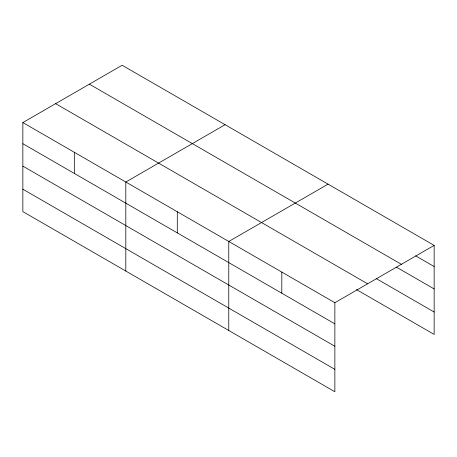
<?xml version="1.0" encoding="UTF-8"?>
<svg xmlns="http://www.w3.org/2000/svg" width="457" height="457" viewBox="0 0 457 457"><rect width="100%" height="100%" fill="white"/><g stroke="black" fill="none" stroke-linecap="round" stroke-linejoin="round"><path stroke-width="0.69" d="M334.861 346.257L334.861 302.717L22.85 122.579L22.85 211.608L334.861 391.746L334.861 346.257L22.85 166.12M356.437 289.555L434.15 334.421L434.15 245.392L122.139 65.254L22.85 122.579M225.107 124.698L125.812 182.023L125.812 271.058M328.069 184.142L228.774 241.467L228.774 330.502M334.861 302.717L434.15 245.392M415.647 255.846L434.15 266.528M89.378 84.168L401.383 264.306M396.527 267.214L434.15 288.933M376.174 278.547L434.15 312.017M55.617 103.659L367.622 283.797M22.85 143.715L334.861 323.853M22.85 189.204L334.861 369.342M281.815 272.092L281.815 293.228M177.293 211.745L177.293 232.887M74.331 152.301L74.331 173.437"/></g></svg>
